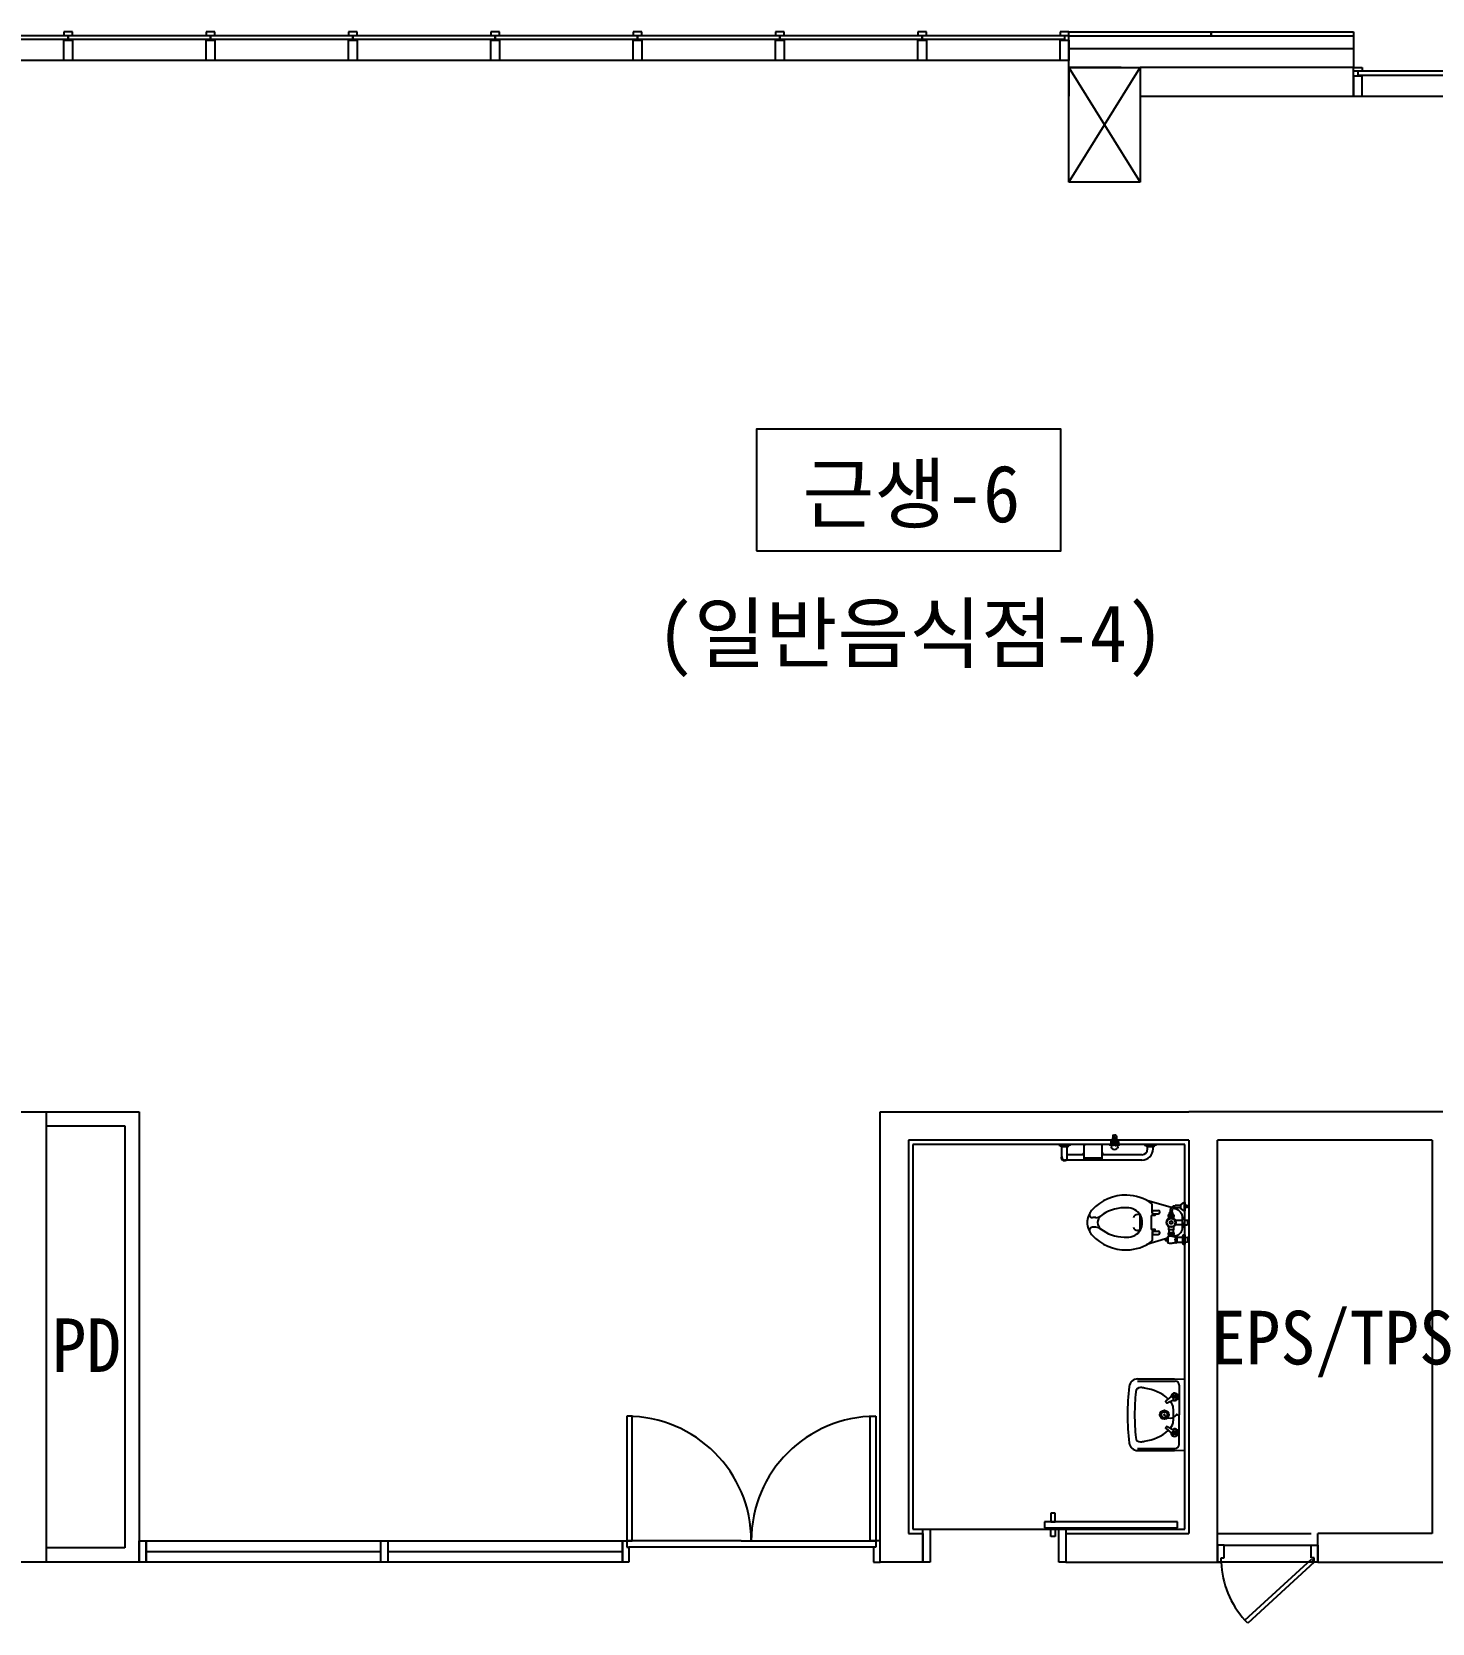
# Model space of a CAD drawing. Header units: millimetres. Extents: x 16332047 to 33387680, y -14835522 to -7015081.
# Drawn here: x 16781509 to 16791299, y -7482047 to -7470921 of the extents above; entities that cross this region are included whole.
import ezdxf
from ezdxf.enums import TextEntityAlignment as Align

# ---------------------------------------------------------------- set-up
doc = ezdxf.new("R2010")
doc.units = ezdxf.units.MM
doc.header["$LTSCALE"] = 300
doc.header["$MEASUREMENT"] = 0
doc.layers.add('arch', color=255, linetype='CONTINUOUS', lineweight=25)
doc.styles.add('돋움체', font='')
doc.styles.get('돋움체').set_extended_font_data('DotumChe')

msp = doc.modelspace()

# ---------------------------------------------------------------- linework, layer by layer
at = {"layer": 'arch'}
for p, q in [((16780534, -7470946), (16781764, -7470946)), ((16781764, -7470974), (16780534, -7470974)), ((16781794, -7470921), (16781734, -7470921)), ((16781734, -7470921), (16781734, -7470946)), ((16781734, -7470946), (16781794, -7470946)), ((16781734, -7471121), (16781734, -7470980)), ((16781734, -7470980), (16781794, -7470980)), ((16781764, -7470946), (16781764, -7470974)), ((16781764, -7470974), (16781764, -7470946)), ((16781764, -7470946), (16782759, -7470946)), ((16782759, -7470974), (16781764, -7470974)), ((16781794, -7470946), (16781794, -7470921)), ((16781794, -7470980), (16781794, -7471121)), ((16782789, -7470921), (16782729, -7470921)), ((16782729, -7470921), (16782729, -7470946)), ((16782729, -7470946), (16782789, -7470946)), ((16782729, -7471121), (16782729, -7470980)), ((16782729, -7470980), (16782789, -7470980)), ((16782759, -7470974), (16782759, -7470946)), ((16782759, -7470946), (16783754, -7470946)), ((16782759, -7470946), (16782759, -7470974)), ((16783754, -7470974), (16782759, -7470974)), ((16782789, -7470946), (16782789, -7470921)), ((16782789, -7470980), (16782789, -7471121)), ((16783784, -7470921), (16783724, -7470921)), ((16783724, -7470921), (16783724, -7470946)), ((16783724, -7470946), (16783784, -7470946)), ((16783724, -7471121), (16783724, -7470980)), ((16783724, -7470980), (16783784, -7470980)), ((16783754, -7470974), (16783754, -7470946)), ((16783754, -7470946), (16784749, -7470946)), ((16783754, -7470946), (16783754, -7470974)), ((16784749, -7470974), (16783754, -7470974)), ((16783784, -7470946), (16783784, -7470921)), ((16783784, -7470980), (16783784, -7471121)), ((16784779, -7470921), (16784719, -7470921)), ((16784719, -7470921), (16784719, -7470946)), ((16784719, -7470946), (16784779, -7470946)), ((16784719, -7471121), (16784719, -7470980)), ((16784719, -7470980), (16784779, -7470980)), ((16784749, -7470946), (16784749, -7470974)), ((16784749, -7470974), (16784749, -7470946)), ((16784749, -7470946), (16785744, -7470946)), ((16785744, -7470974), (16784749, -7470974)), ((16784779, -7470946), (16784779, -7470921)), ((16784779, -7470980), (16784779, -7471121)), ((16785774, -7470921), (16785714, -7470921)), ((16785714, -7470921), (16785714, -7470946)), ((16785714, -7470946), (16785774, -7470946)), ((16785714, -7471121), (16785714, -7470980)), ((16785714, -7470980), (16785774, -7470980)), ((16785744, -7470946), (16785744, -7470974)), ((16785744, -7470974), (16785744, -7470946)), ((16785744, -7470946), (16786739, -7470946)), ((16786739, -7470974), (16785744, -7470974)), ((16785774, -7470946), (16785774, -7470921)), ((16785774, -7470980), (16785774, -7471121)), ((16786769, -7470921), (16786709, -7470921)), ((16786709, -7470921), (16786709, -7470946)), ((16786709, -7470946), (16786769, -7470946)), ((16786709, -7471121), (16786709, -7470980)), ((16786709, -7470980), (16786769, -7470980)), ((16786739, -7470946), (16786739, -7470974)), ((16786739, -7470974), (16786739, -7470946)), ((16786739, -7470946), (16787734, -7470946)), ((16787734, -7470974), (16786739, -7470974)), ((16786769, -7470946), (16786769, -7470921)), ((16786769, -7470980), (16786769, -7471121)), ((16787764, -7470921), (16787704, -7470921)), ((16787704, -7470921), (16787704, -7470946)), ((16787704, -7470946), (16787764, -7470946)), ((16787704, -7471121), (16787704, -7470980)), ((16787704, -7470980), (16787764, -7470980)), ((16787734, -7470946), (16787734, -7470974)), ((16787734, -7470974), (16787734, -7470946)), ((16787734, -7470946), (16788729, -7470946)), ((16788729, -7470974), (16787734, -7470974)), ((16787764, -7470946), (16787764, -7470921)), ((16787764, -7470980), (16787764, -7471121)), ((16788759, -7470921), (16788699, -7470921)), ((16788699, -7470921), (16788699, -7470946)), ((16788699, -7470946), (16788759, -7470946)), ((16788699, -7471121), (16788699, -7470980)), ((16788699, -7470980), (16788759, -7470980)), ((16788729, -7470946), (16788729, -7470974)), ((16788759, -7470921), (16789754, -7470921)), ((16788759, -7470951), (16788759, -7470921)), ((16788759, -7471171), (16788759, -7470921)), ((16788759, -7470921), (16790749, -7470921)), ((16788759, -7470946), (16788759, -7470921)), ((16789754, -7470951), (16788759, -7470951)), ((16788759, -7470980), (16788759, -7471121)), ((16789754, -7470921), (16790749, -7470921)), ((16789754, -7470951), (16789754, -7470921)), ((16789754, -7470921), (16789754, -7470951)), ((16790749, -7470951), (16789754, -7470951)), ((16790749, -7470921), (16790749, -7470951)), ((16790749, -7470921), (16790749, -7471171)), ((16790749, -7471041), (16788759, -7471041)), ((16788759, -7471121), (16780709, -7471121)), ((16781794, -7471121), (16781734, -7471121)), ((16782789, -7471121), (16782729, -7471121)), ((16783784, -7471121), (16783724, -7471121)), ((16784779, -7471121), (16784719, -7471121)), ((16785774, -7471121), (16785714, -7471121)), ((16786769, -7471121), (16786709, -7471121)), ((16787764, -7471121), (16787704, -7471121)), ((16788759, -7471121), (16788699, -7471121)), ((16789124, -7471171), (16788759, -7471171)), ((16788759, -7471171), (16788759, -7471371)), ((16788759, -7471171), (16789259, -7471971)), ((16788759, -7471971), (16789259, -7471171)), ((16788759, -7471971), (16788759, -7471171)), ((16788759, -7471171), (16789259, -7471171)), ((16790749, -7471171), (16789259, -7471171)), ((16789259, -7471171), (16789259, -7471971)), ((16790749, -7471371), (16790749, -7471171)), ((16790749, -7471196), (16790749, -7471171)), ((16790749, -7471171), (16790809, -7471171)), ((16790809, -7471196), (16790749, -7471196)), ((16791774, -7471196), (16790779, -7471196)), ((16790779, -7471196), (16790779, -7471224)), ((16790809, -7471171), (16790809, -7471196)), ((16790809, -7471230), (16790749, -7471230)), ((16790749, -7471230), (16790749, -7471371)), ((16790779, -7471224), (16791774, -7471224)), ((16790809, -7471371), (16790809, -7471230)), ((16789259, -7471371), (16790749, -7471371)), ((16790749, -7471371), (16790809, -7471371)), ((16790749, -7471371), (16791804, -7471371)), ((16789259, -7471971), (16788759, -7471971)), ((16779009, -7478471), (16781609, -7478471)), ((16781609, -7478471), (16782259, -7478471)), ((16781609, -7478471), (16781609, -7481621)), ((16782259, -7478471), (16782259, -7481621)), ((16787439, -7478671), (16787439, -7478471)), ((16787439, -7478471), (16789599, -7478471)), ((16796959, -7478471), (16789599, -7478471)), ((16781609, -7478571), (16782159, -7478571)), ((16782159, -7478571), (16782159, -7481521)), ((16787439, -7481621), (16787439, -7478671)), ((16787639, -7478671), (16787639, -7481421)), ((16789599, -7478671), (16787639, -7478671)), ((16789103, -7478676), (16789055, -7478676)), ((16789066, -7478641), (16789066, -7478674)), ((16789067, -7478667), (16789067, -7478655)), ((16789068, -7478653), (16789078, -7478647)), ((16789078, -7478675), (16789068, -7478669)), ((16789071, -7478636), (16789079, -7478636)), ((16789087, -7478636), (16789079, -7478636)), ((16789081, -7478647), (16789091, -7478653)), ((16789091, -7478669), (16789081, -7478675)), ((16789092, -7478641), (16789092, -7478674)), ((16789092, -7478655), (16789092, -7478667)), ((16789599, -7478671), (16789599, -7481421)), ((16789799, -7481621), (16789799, -7478671)), ((16791299, -7478671), (16789799, -7478671)), ((16791299, -7478671), (16791299, -7481421)), ((16789569, -7478701), (16787669, -7478701)), ((16787669, -7478701), (16787669, -7481391)), ((16788689, -7478704), (16788729, -7478704)), ((16788699, -7478706), (16788699, -7478704)), ((16788699, -7478706), (16788713, -7478706)), ((16788699, -7478710), (16788699, -7478706)), ((16788700, -7478711), (16788699, -7478710)), ((16788712, -7478711), (16788700, -7478711)), ((16788706, -7478710), (16788706, -7478706)), ((16788707, -7478714), (16788707, -7478711)), ((16788750, -7478716), (16788709, -7478716)), ((16788710, -7478791), (16788710, -7478716)), ((16788712, -7478711), (16788713, -7478710)), ((16788713, -7478706), (16788713, -7478704)), ((16788713, -7478710), (16788713, -7478706)), ((16788769, -7478704), (16788729, -7478704)), ((16788745, -7478706), (16788745, -7478704)), ((16788760, -7478706), (16788745, -7478706)), ((16788745, -7478710), (16788745, -7478706)), ((16788746, -7478711), (16788745, -7478710)), ((16788746, -7478711), (16788759, -7478711)), ((16788748, -7478791), (16788748, -7478716)), ((16788866, -7478772), (16788748, -7478772)), ((16788752, -7478714), (16788752, -7478711)), ((16788753, -7478710), (16788753, -7478706)), ((16788759, -7478711), (16788760, -7478710)), ((16788760, -7478706), (16788760, -7478704)), ((16788760, -7478710), (16788760, -7478706)), ((16788771, -7478702), (16788771, -7478701)), ((16788862, -7478766), (16788862, -7478762)), ((16788866, -7478758), (16788863, -7478760)), ((16788866, -7478770), (16788863, -7478768)), ((16788866, -7478804), (16788866, -7478707)), ((16788986, -7478701), (16788873, -7478701)), ((16788992, -7478804), (16788992, -7478707)), ((16788992, -7478758), (16788996, -7478760)), ((16788992, -7478770), (16788996, -7478768)), ((16789269, -7478772), (16788992, -7478772)), ((16788997, -7478766), (16788997, -7478762)), ((16789114, -7478701), (16789044, -7478701)), ((16789044, -7478703), (16789044, -7478701)), ((16789113, -7478704), (16789045, -7478704)), ((16789052, -7478682), (16789052, -7478691)), ((16789052, -7478691), (16789107, -7478691)), ((16789054, -7478677), (16789104, -7478677)), ((16789054, -7478678), (16789054, -7478677)), ((16789069, -7478701), (16789069, -7478691)), ((16789070, -7478701), (16789070, -7478704)), ((16789076, -7478707), (16789071, -7478707)), ((16789083, -7478704), (16789076, -7478704)), ((16789076, -7478704), (16789076, -7478707)), ((16789083, -7478704), (16789083, -7478707)), ((16789083, -7478707), (16789088, -7478707)), ((16789090, -7478701), (16789090, -7478691)), ((16789094, -7478704), (16789094, -7478701)), ((16789104, -7478678), (16789104, -7478677)), ((16789107, -7478682), (16789107, -7478691)), ((16789114, -7478703), (16789114, -7478701)), ((16789371, -7478701), (16789287, -7478701)), ((16789287, -7478702), (16789287, -7478701)), ((16789289, -7478704), (16789329, -7478704)), ((16789299, -7478706), (16789299, -7478704)), ((16789299, -7478710), (16789299, -7478706)), ((16789299, -7478706), (16789313, -7478706)), ((16789300, -7478711), (16789299, -7478710)), ((16789312, -7478711), (16789300, -7478711)), ((16789306, -7478710), (16789306, -7478706)), ((16789307, -7478714), (16789307, -7478711)), ((16789350, -7478716), (16789309, -7478716)), ((16789310, -7478731), (16789310, -7478716)), ((16789312, -7478711), (16789313, -7478710)), ((16789313, -7478706), (16789313, -7478704)), ((16789313, -7478710), (16789313, -7478706)), ((16789369, -7478704), (16789329, -7478704)), ((16789345, -7478706), (16789345, -7478704)), ((16789345, -7478710), (16789345, -7478706)), ((16789360, -7478706), (16789345, -7478706)), ((16789346, -7478711), (16789345, -7478710)), ((16789346, -7478711), (16789359, -7478711)), ((16789348, -7478731), (16789348, -7478716)), ((16789352, -7478714), (16789352, -7478711)), ((16789353, -7478710), (16789353, -7478706)), ((16789359, -7478711), (16789360, -7478710)), ((16789360, -7478706), (16789360, -7478704)), ((16789360, -7478710), (16789360, -7478706)), ((16789371, -7478702), (16789371, -7478701)), ((16789569, -7481391), (16789569, -7478701)), ((16789269, -7478810), (16788729, -7478810)), ((16788992, -7478795), (16788866, -7478795)), ((16788992, -7478804), (16788866, -7478804)), ((16788868, -7478804), (16788868, -7478795)), ((16788991, -7478804), (16788991, -7478795)), ((16789475, -7479142), (16789305, -7479091)), ((16789342, -7479178), (16789342, -7479121)), ((16789542, -7479122), (16789564, -7479106)), ((16789565, -7479108), (16789565, -7479161)), ((16789567, -7479105), (16789569, -7479105)), ((16789569, -7479105), (16789569, -7479165)), ((16788948, -7479212), (16788924, -7479212)), ((16789258, -7479190), (16789240, -7479190)), ((16789258, -7479301), (16789258, -7479190)), ((16789336, -7479292), (16789336, -7479199)), ((16789361, -7479196), (16789340, -7479196)), ((16789344, -7479184), (16789344, -7479163)), ((16789345, -7479162), (16789384, -7479162)), ((16789345, -7479185), (16789384, -7479185)), ((16789363, -7479185), (16789363, -7479194)), ((16789493, -7479192), (16789456, -7479192)), ((16789493, -7479206), (16789456, -7479206)), ((16789458, -7479207), (16789457, -7479206)), ((16789458, -7479207), (16789457, -7479206)), ((16789458, -7479206), (16789458, -7479207)), ((16789458, -7479207), (16789458, -7479207)), ((16789458, -7479207), (16789458, -7479207)), ((16789458, -7479217), (16789458, -7479209)), ((16789486, -7479175), (16789463, -7479175)), ((16789486, -7479186), (16789463, -7479186)), ((16789464, -7479186), (16789464, -7479190)), ((16789465, -7479189), (16789464, -7479191)), ((16789464, -7479189), (16789485, -7479189)), ((16789465, -7479186), (16789465, -7479189)), ((16789468, -7479163), (16789468, -7479175)), ((16789481, -7479175), (16789481, -7479163)), ((16789484, -7479186), (16789484, -7479189)), ((16789484, -7479189), (16789485, -7479191)), ((16789485, -7479186), (16789485, -7479190)), ((16789510, -7479153), (16789488, -7479147)), ((16789490, -7479209), (16789490, -7479217)), ((16789491, -7479207), (16789491, -7479206)), ((16789492, -7479206), (16789491, -7479207)), ((16789491, -7479207), (16789491, -7479207)), ((16789541, -7479128), (16789503, -7479128)), ((16789503, -7479141), (16789541, -7479141)), ((16789503, -7479230), (16789553, -7479230)), ((16789541, -7479145), (16789541, -7479125)), ((16789552, -7479154), (16789542, -7479147)), ((16789564, -7479164), (16789552, -7479154)), ((16789553, -7479265), (16789553, -7479226)), ((16789554, -7479246), (16789554, -7479213)), ((16789554, -7479279), (16789554, -7479213)), ((16789566, -7479213), (16789569, -7479213)), ((16789569, -7479165), (16789567, -7479165)), ((16789569, -7479214), (16789569, -7479213)), ((16789569, -7479278), (16789569, -7479214)), ((16789569, -7479229), (16789570, -7479229)), ((16789570, -7479229), (16789589, -7479230)), ((16789572, -7479125), (16789571, -7479125)), ((16789572, -7479144), (16789571, -7479144)), ((16789572, -7479144), (16789572, -7479125)), ((16789586, -7479127), (16789574, -7479127)), ((16789586, -7479142), (16789574, -7479142)), ((16789587, -7479141), (16789587, -7479128)), ((16789590, -7479231), (16789589, -7479230)), ((16789590, -7479260), (16789590, -7479231)), ((16788948, -7479279), (16788924, -7479279)), ((16789258, -7479301), (16789240, -7479301)), ((16789361, -7479295), (16789340, -7479295)), ((16789342, -7479314), (16789342, -7479371)), ((16789344, -7479308), (16789344, -7479328)), ((16789345, -7479307), (16789384, -7479307)), ((16789345, -7479329), (16789384, -7479329)), ((16789363, -7479307), (16789363, -7479297)), ((16789454, -7479344), (16789452, -7479344)), ((16789494, -7479318), (16789454, -7479318)), ((16789454, -7479329), (16789454, -7479329)), ((16789454, -7479329), (16789494, -7479329)), ((16789454, -7479345), (16789455, -7479344)), ((16789455, -7479329), (16789455, -7479330)), ((16789455, -7479330), (16789457, -7479332)), ((16789493, -7479330), (16789455, -7479330)), ((16789456, -7479272), (16789456, -7479294)), ((16789456, -7479295), (16789492, -7479295)), ((16789456, -7479329), (16789456, -7479331)), ((16789458, -7479295), (16789458, -7479318)), ((16789458, -7479295), (16789458, -7479295)), ((16789458, -7479295), (16789458, -7479295)), ((16789458, -7479342), (16789458, -7479335)), ((16789465, -7479250), (16789465, -7479241)), ((16789466, -7479240), (16789473, -7479235)), ((16789473, -7479256), (16789466, -7479252)), ((16789475, -7479235), (16789483, -7479240)), ((16789483, -7479252), (16789475, -7479256)), ((16789484, -7479241), (16789484, -7479250)), ((16789490, -7479318), (16789490, -7479295)), ((16789490, -7479295), (16789490, -7479295)), ((16789490, -7479295), (16789490, -7479295)), ((16789490, -7479341), (16789490, -7479335)), ((16789491, -7479332), (16789493, -7479330)), ((16789510, -7479338), (16789491, -7479344)), ((16789492, -7479329), (16789492, -7479331)), ((16789493, -7479294), (16789493, -7479272)), ((16789493, -7479330), (16789493, -7479329)), ((16789494, -7479329), (16789494, -7479329)), ((16789510, -7479338), (16789502, -7479341)), ((16789553, -7479262), (16789503, -7479262)), ((16789554, -7479246), (16789554, -7479279)), ((16789566, -7479278), (16789569, -7479278)), ((16789566, -7479333), (16789569, -7479333)), ((16789569, -7479263), (16789570, -7479263)), ((16789569, -7479278), (16789569, -7479278)), ((16789569, -7479333), (16789569, -7479398)), ((16789570, -7479263), (16789589, -7479262)), ((16789590, -7479260), (16789589, -7479262)), ((16789434, -7479361), (16789305, -7479400)), ((16789437, -7479360), (16789434, -7479360)), ((16789434, -7479361), (16789434, -7479365)), ((16789434, -7479365), (16789436, -7479365)), ((16789434, -7479367), (16789434, -7479370)), ((16789436, -7479367), (16789434, -7479367)), ((16789434, -7479371), (16789437, -7479371)), ((16789436, -7479365), (16789436, -7479366)), ((16789436, -7479366), (16789436, -7479367)), ((16789437, -7479357), (16789439, -7479356)), ((16789437, -7479374), (16789437, -7479357)), ((16789437, -7479360), (16789437, -7479360)), ((16789437, -7479371), (16789437, -7479371)), ((16789439, -7479375), (16789437, -7479374)), ((16789439, -7479356), (16789444, -7479356)), ((16789444, -7479361), (16789439, -7479361)), ((16789444, -7479371), (16789439, -7479371)), ((16789444, -7479375), (16789439, -7479375)), ((16789444, -7479356), (16789445, -7479357)), ((16789445, -7479374), (16789444, -7479375)), ((16789445, -7479374), (16789445, -7479357)), ((16789445, -7479357), (16789447, -7479357)), ((16789447, -7479374), (16789445, -7479374)), ((16789450, -7479346), (16789449, -7479355)), ((16789449, -7479374), (16789449, -7479357)), ((16789449, -7479376), (16789450, -7479386)), ((16789452, -7479387), (16789454, -7479387)), ((16789454, -7479387), (16789454, -7479344)), ((16789454, -7479346), (16789454, -7479345)), ((16789455, -7479387), (16789454, -7479387)), ((16789512, -7479385), (16789512, -7479346)), ((16789515, -7479349), (16789512, -7479349)), ((16789515, -7479383), (16789512, -7479382)), ((16789515, -7479349), (16789553, -7479349)), ((16789515, -7479349), (16789515, -7479383)), ((16789515, -7479383), (16789553, -7479383)), ((16789553, -7479346), (16789553, -7479385)), ((16789566, -7479398), (16789569, -7479398)), ((16789569, -7479349), (16789570, -7479349)), ((16789570, -7479350), (16789569, -7479350)), ((16789570, -7479381), (16789569, -7479381)), ((16789569, -7479383), (16789570, -7479383)), ((16789570, -7479349), (16789589, -7479350)), ((16789570, -7479383), (16789570, -7479349)), ((16789570, -7479383), (16789589, -7479382)), ((16789590, -7479351), (16789589, -7479350)), ((16789590, -7479380), (16789589, -7479382)), ((16789590, -7479380), (16789590, -7479351)), ((16789240, -7480340), (16789499, -7480340)), ((16789499, -7480340), (16789569, -7480342)), ((16789240, -7480355), (16789503, -7480355)), ((16789531, -7480383), (16789531, -7480590)), ((16789437, -7480501), (16789439, -7480504)), ((16789439, -7480493), (16789478, -7480462)), ((16789447, -7480507), (16789492, -7480485)), ((16789489, -7480548), (16789489, -7480632)), ((16785707, -7480601), (16785669, -7480601)), ((16785669, -7480601), (16785669, -7481471)), ((16785707, -7481471), (16785707, -7480601)), ((16787371, -7481471), (16787371, -7480601)), ((16787371, -7480601), (16787409, -7480601)), ((16787409, -7480601), (16787409, -7481471)), ((16789437, -7480679), (16789439, -7480676)), ((16789447, -7480673), (16789492, -7480695)), ((16789531, -7480797), (16789531, -7480590)), ((16789439, -7480687), (16789478, -7480718)), ((16789240, -7480825), (16789503, -7480825)), ((16789240, -7480840), (16789499, -7480840)), ((16789499, -7480840), (16789569, -7480838)), ((16788589, -7481339), (16788589, -7481381)), ((16789518, -7481339), (16788589, -7481339)), ((16788664, -7481279), (16788634, -7481279)), ((16788634, -7481279), (16788634, -7481339)), ((16788634, -7481339), (16788664, -7481339)), ((16788664, -7481339), (16788664, -7481279)), ((16789518, -7481381), (16789518, -7481339)), ((16787639, -7481421), (16787739, -7481421)), ((16787669, -7481391), (16789569, -7481391)), ((16787689, -7481391), (16788689, -7481391)), ((16787739, -7481391), (16787789, -7481391)), ((16787739, -7481621), (16787739, -7481391)), ((16787739, -7481421), (16787739, -7481621)), ((16787789, -7481391), (16787789, -7481621)), ((16788589, -7481381), (16789518, -7481381)), ((16788634, -7481441), (16788634, -7481381)), ((16788634, -7481381), (16788664, -7481381)), ((16788664, -7481441), (16788634, -7481441)), ((16788664, -7481381), (16788664, -7481441)), ((16788689, -7481391), (16788739, -7481391)), ((16788689, -7481621), (16788689, -7481391)), ((16788739, -7481391), (16788739, -7481621)), ((16788739, -7481421), (16789599, -7481421)), ((16788739, -7481421), (16788739, -7481621)), ((16789799, -7481421), (16790454, -7481421)), ((16790499, -7481621), (16790499, -7481421)), ((16791299, -7481421), (16790499, -7481421)), ((16782159, -7481521), (16781609, -7481521)), ((16782259, -7481471), (16782309, -7481471)), ((16782259, -7481621), (16782259, -7481471)), ((16782309, -7481471), (16782309, -7481621)), ((16782309, -7481471), (16785639, -7481471)), ((16782309, -7481621), (16782309, -7481471)), ((16782309, -7481546), (16783949, -7481546)), ((16783949, -7481471), (16783999, -7481471)), ((16783949, -7481621), (16783949, -7481471)), ((16783999, -7481471), (16783999, -7481621)), ((16783999, -7481546), (16785639, -7481546)), ((16785639, -7481471), (16785639, -7481621)), ((16785639, -7481491), (16785639, -7481471)), ((16785639, -7481471), (16785669, -7481471)), ((16785639, -7481621), (16785639, -7481491)), ((16786469, -7481471), (16785669, -7481471)), ((16785669, -7481471), (16785707, -7481471)), ((16785669, -7481471), (16785669, -7481516)), ((16785669, -7481516), (16785684, -7481516)), ((16787394, -7481516), (16785684, -7481516)), ((16785684, -7481516), (16785684, -7481526)), ((16785684, -7481526), (16785684, -7481526)), ((16785684, -7481526), (16785684, -7481621)), ((16786469, -7481471), (16787409, -7481471)), ((16787409, -7481471), (16787371, -7481471)), ((16787409, -7481516), (16787394, -7481516)), ((16787394, -7481516), (16787394, -7481526)), ((16787394, -7481526), (16787394, -7481526)), ((16787394, -7481526), (16787394, -7481621)), ((16787439, -7481471), (16787409, -7481471)), ((16787409, -7481471), (16787409, -7481516)), ((16787439, -7481491), (16787439, -7481471)), ((16787439, -7481621), (16787439, -7481491)), ((16789799, -7481501), (16789799, -7481501)), ((16789799, -7481501), (16789799, -7481501)), ((16789799, -7481501), (16789799, -7481621)), ((16789844, -7481501), (16789799, -7481501)), ((16789844, -7481501), (16790454, -7481501)), ((16789844, -7481530), (16789844, -7481501)), ((16789844, -7481590), (16789844, -7481530)), ((16789844, -7481530), (16789844, -7481530)), ((16790454, -7481530), (16790454, -7481501)), ((16790454, -7481501), (16790499, -7481501)), ((16790454, -7481590), (16790454, -7481530)), ((16790454, -7481530), (16790454, -7481530)), ((16790499, -7481501), (16790499, -7481501)), ((16790499, -7481501), (16790499, -7481621)), ((16781609, -7481621), (16779009, -7481621)), ((16782259, -7481621), (16781609, -7481621)), ((16782309, -7481621), (16782259, -7481621)), ((16785639, -7481621), (16782309, -7481621)), ((16783999, -7481621), (16783949, -7481621)), ((16785684, -7481621), (16785639, -7481621)), ((16787394, -7481621), (16787439, -7481621)), ((16787639, -7481621), (16787439, -7481621)), ((16787739, -7481621), (16787439, -7481621)), ((16787789, -7481621), (16787739, -7481621)), ((16788739, -7481621), (16788689, -7481621)), ((16788739, -7481621), (16789799, -7481621)), ((16790474, -7481621), (16789799, -7481621)), ((16789799, -7481621), (16789824, -7481621)), ((16789824, -7481621), (16789824, -7481590)), ((16789824, -7481590), (16789844, -7481590)), ((16790474, -7481621), (16789824, -7481621)), ((16789990, -7482026), (16790455, -7481599)), ((16790474, -7481621), (16790010, -7482047)), ((16790474, -7481590), (16790454, -7481590)), ((16790455, -7481599), (16790474, -7481621)), ((16790474, -7481621), (16790474, -7481590)), ((16790499, -7481621), (16790474, -7481621)), ((16790499, -7481601), (16790499, -7481601)), ((16790499, -7481621), (16791499, -7481621)), ((16790499, -7481621), (16790499, -7481621)), ((16790010, -7482047), (16789990, -7482026))]:
    msp.add_line(p, q, dxfattribs=at)
msp.add_lwpolyline([(16786576, -7474550), (16788704, -7474550), (16788704, -7473699), (16786576, -7473699)], close=True, dxfattribs=at)
for centre, radius in [((16789079, -7478661), 12.7), ((16789079, -7478661), 7.5), ((16789474, -7479246), 32.5), ((16789474, -7479246), 29), ((16789474, -7479246), 9.51), ((16789427, -7480590), 31), ((16789499, -7480465), 7.76), ((16789427, -7480590), 20.5), ((16789427, -7480590), 3), ((16789514, -7480590), 3), ((16789499, -7480715), 7.76)]:
    msp.add_circle(centre, radius, dxfattribs=at)
for centre, radius, start, end in [((16789055, -7478677), 1, 90, 180), ((16789064, -7478674), 2, 270, 0), ((16789071, -7478641), 5, 90, 180), ((16789079, -7478661), 14, 144.5475, 155.4525), ((16789079, -7478661), 14, 204.5475, 215.4525), ((16789079, -7478661), 14, 84.5475, 95.4525), ((16789079, -7478661), 14, 264.5475, 275.4525), ((16789087, -7478641), 5, 0, 90), ((16789079, -7478661), 14, 24.5475, 35.4525), ((16789079, -7478661), 14, 324.5475, 335.4525), ((16789094, -7478674), 2, 180, 270), ((16789103, -7478677), 1, 0, 90), ((16788702, -7478699), 11.9, 252.4016, 287.5984), ((16788710, -7478699), 11.9, 252.4016, 287.5984), ((16788709, -7478714), 2, 180, 270), ((16788729, -7478791), 22.5, 147.6125, 302.3875), ((16788749, -7478699), 11.9, 252.4016, 287.5984), ((16788750, -7478714), 2, 270, 0), ((16788756, -7478699), 11.9, 252.4016, 287.5984), ((16788769, -7478702), 2, 270, 0), ((16788864, -7478762), 2.5, 120, 180), ((16788864, -7478766), 2.5, 180, 240), ((16788873, -7478707), 6.5, 90, 180), ((16788986, -7478707), 6.5, 0, 90), ((16788994, -7478762), 2.5, 0, 60), ((16788994, -7478766), 2.5, 300, 0), ((16789045, -7478703), 1, 180, 270), ((16789057, -7478682), 5, 120, 180), ((16789065, -7478720), 10, 150.6747, 225.7472), ((16789070, -7478722), 15.8, 87.2313, 150.6747), ((16789079, -7478705), 30.4, 225.7472, 314.2528), ((16789088, -7478722), 15.8, 29.3253, 92.7687), ((16789094, -7478720), 10, 314.2528, 29.3253), ((16789102, -7478682), 5, 0, 60), ((16789113, -7478703), 1, 270, 0), ((16789269, -7478731), 79, 270, 0), ((16789269, -7478731), 41, 270, 0), ((16789289, -7478702), 2, 180, 270), ((16789302, -7478699), 11.9, 252.4016, 287.5984), ((16789310, -7478699), 11.9, 252.4016, 287.5984), ((16789309, -7478714), 2, 180, 270), ((16789349, -7478699), 11.9, 252.4016, 287.5984), ((16789350, -7478714), 2, 270, 0), ((16789356, -7478699), 11.9, 252.4016, 287.5984), ((16789369, -7478702), 2, 270, 0), ((16788729, -7478791), 19, 180, 0), ((16789156, -7479371), 317, 88.6368, 137.4961), ((16789163, -7479349), 294, 53.4988, 89.8822), ((16789331, -7479121), 10.3, 0, 53.4988), ((16789567, -7479110), 5, 90, 127.6262), ((16789013, -7479246), 125, 160.3503, 180), ((16789019, -7479246), 131, 171.4821, 180), ((16789013, -7479246), 125, 151.2282, 160.3503), ((16788924, -7479191), 21.5, 149.8753, 270), ((16789019, -7479246), 131, 137.4961, 149.8753), ((16788948, -7479161), 51.6, 270, 309.5537), ((16789019, -7479246), 58.8, 129.5537, 230.4463), ((16789148, -7479413), 270, 90.5392, 128.3803), ((16789019, -7479246), 58.8, 129.0342, 129.5537), ((16789157, -7479314), 171, 87.9775, 93.8508), ((16789163, -7479279), 136, 64.6073, 90), ((16789240, -7479221), 30.9, 90, 164.4378), ((16789171, -7479245), 102, 359.4212, 60.5968), ((16789340, -7479199), 3.09, 90, 180), ((16789345, -7479178), 3.09, 180, 250.5288), ((16789345, -7479163), 1.03, 90, 180), ((16789345, -7479184), 1.03, 180, 270), ((16789361, -7479194), 2.06, 270, 0), ((16789384, -7479173), 11.3, 270, 90), ((16789468, -7479199), 14.1, 149.057, 210.943), ((16789460, -7479198), 6.57, 149.2917, 166.1785), ((16789463, -7479199), 9.78, 166.1785, 180), ((16789463, -7479199), 9.78, 180, 193.8215), ((16789460, -7479200), 6.57, 193.8215, 210.7083), ((16789458, -7479197), 4.28, 124.8914, 149.2919), ((16789458, -7479201), 4.28, 210.7081, 235.1086), ((16789457, -7479195), 2.13, 90, 124.8915), ((16789457, -7479203), 2.13, 235.1085, 270), ((16789457, -7479195), 2.13, 55.1085, 90), ((16789457, -7479203), 2.13, 270, 304.8915), ((16789456, -7479197), 4.28, 30.7081, 55.1086), ((16789456, -7479201), 4.28, 304.8914, 329.2919), ((16789456, -7479209), 2, 0, 44.87), ((16789454, -7479198), 6.57, 13.8215, 30.7082), ((16789454, -7479200), 6.57, 329.2918, 346.1785), ((16789451, -7479199), 9.78, 0, 13.8215), ((16789451, -7479199), 9.78, 346.1785, 360), ((16789473, -7479181), 11.9, 152.4183, 207.5817), ((16789465, -7479179), 3.15, 131.5242, 154.9306), ((16789467, -7479180), 5.66, 154.9305, 169.0341), ((16789471, -7479181), 9.34, 169.0341, 180), ((16789471, -7479181), 9.34, 180, 190.9659), ((16789467, -7479182), 5.66, 190.9659, 205.0694), ((16789465, -7479183), 3.15, 205.0694, 228.4758), ((16789462, -7479190), 1.5, 270, 0), ((16789464, -7479178), 1.03, 90, 131.5243), ((16789464, -7479184), 1.03, 228.4757, 270), ((16789462, -7479179), 3.15, 25.0694, 48.4758), ((16789464, -7479178), 1.03, 48.4757, 90.0001), ((16789462, -7479183), 3.15, 311.5242, 334.9306), ((16789464, -7479184), 1.03, 269.9999, 311.5243), ((16789460, -7479180), 5.66, 10.9659, 25.0694), ((16789456, -7479181), 9.34, 0, 10.9659), ((16789456, -7479181), 9.34, 349.0341, 360), ((16789460, -7479182), 5.66, 334.9305, 349.0341), ((16789470, -7479199), 4.18, 149.7498, 180), ((16789470, -7479199), 4.18, 180, 210.2502), ((16789472, -7479200), 6.4, 125.3845, 149.7498), ((16789472, -7479198), 6.4, 210.2502, 234.6155), ((16789503, -7479163), 34.7, 90, 180), ((16789473, -7479181), 4.54, 129.8738, 153.6253), ((16789473, -7479181), 3.7, 153.6253, 180), ((16789473, -7479181), 3.7, 180.0001, 206.3747), ((16789473, -7479181), 4.54, 206.3747, 230.1262), ((16789473, -7479202), 8.56, 106.3938, 125.3846), ((16789473, -7479196), 8.56, 234.6154, 253.6062), ((16789474, -7479182), 5.31, 109.0863, 129.8738), ((16789474, -7479180), 5.31, 230.1262, 250.9137), ((16789474, -7479205), 11.5, 90, 106.3938), ((16789474, -7479193), 11.5, 253.6062, 270), ((16789474, -7479183), 6.29, 90, 109.0864), ((16789474, -7479179), 6.29, 250.9136, 270), ((16789474, -7479183), 6.29, 70.9136, 90), ((16789474, -7479179), 6.29, 270, 289.0864), ((16789474, -7479205), 11.5, 73.6062, 90), ((16789474, -7479193), 11.5, 269.9999, 286.3938), ((16789475, -7479182), 5.31, 50.1262, 70.9137), ((16789475, -7479180), 5.31, 289.0863, 309.8738), ((16789475, -7479181), 4.54, 26.3748, 50.1262), ((16789475, -7479181), 4.54, 309.8738, 333.6252), ((16789475, -7479202), 8.56, 54.6154, 73.6062), ((16789475, -7479196), 8.56, 286.3938, 305.3846), ((16789476, -7479181), 3.7, 0.0001, 26.3747), ((16789476, -7479181), 3.7, 333.6253, 360), ((16789476, -7479200), 6.4, 30.2502, 54.6155), ((16789476, -7479198), 6.4, 305.3845, 329.7498), ((16789503, -7479163), 22, 90, 180), ((16789478, -7479199), 4.18, 0, 30.2502), ((16789478, -7479199), 4.18, 329.7498, 360), ((16789489, -7479180), 5.66, 154.9306, 169.0341), ((16789492, -7479181), 9.34, 169.0341, 180), ((16789492, -7479181), 9.34, 180, 190.9659), ((16789489, -7479182), 5.66, 190.9659, 205.0695), ((16789486, -7479179), 3.15, 131.5242, 154.9306), ((16789485, -7479178), 1.03, 89.9999, 131.5243), ((16789486, -7479183), 3.15, 205.0694, 228.4758), ((16789485, -7479184), 1.03, 228.4757, 270.0001), ((16789485, -7479178), 1.03, 48.4757, 90), ((16789485, -7479184), 1.03, 270, 311.5243), ((16789486, -7479190), 1.5, 180, 270), ((16789475, -7479181), 11.9, 332.4183, 27.5817), ((16789484, -7479179), 3.15, 25.0694, 48.4758), ((16789481, -7479180), 5.66, 10.9659, 25.0695), ((16789481, -7479182), 5.66, 334.9306, 349.0341), ((16789484, -7479183), 3.15, 311.5242, 334.9306), ((16789478, -7479181), 9.34, 0, 10.9659), ((16789478, -7479181), 9.34, 349.0341, 360), ((16789495, -7479198), 6.57, 149.2917, 166.1785), ((16789498, -7479199), 9.78, 166.1785, 180), ((16789498, -7479199), 9.78, 180, 193.8215), ((16789495, -7479200), 6.57, 193.8215, 210.7083), ((16789493, -7479197), 4.28, 124.8914, 149.2919), ((16789493, -7479201), 4.28, 210.7081, 235.1086), ((16789492, -7479195), 2.13, 90, 124.8915), ((16789492, -7479203), 2.13, 235.1085, 270), ((16789492, -7479209), 2, 135.13, 180), ((16789492, -7479195), 2.13, 55.1085, 90), ((16789492, -7479203), 2.13, 270, 304.8915), ((16789481, -7479199), 14.1, 329.057, 30.943), ((16789490, -7479197), 4.28, 30.7081, 55.1086), ((16789490, -7479201), 4.28, 304.8914, 329.2919), ((16789488, -7479198), 6.57, 13.8215, 30.7082), ((16789488, -7479200), 6.57, 329.2918, 346.1785), ((16789485, -7479199), 9.78, 0, 13.8215), ((16789485, -7479199), 9.78, 346.1785, 360), ((16789492, -7479213), 62.5, 0, 73.2231), ((16789544, -7479125), 3, 150.5426, 180), ((16789544, -7479145), 3, 180, 209.4574), ((16789544, -7479125), 3, 127.6262, 150.5426), ((16789544, -7479145), 3, 209.4574, 232.3738), ((16789566, -7479226), 13.1, 90, 180), ((16789567, -7479160), 5, 232.3738, 250.0815), ((16789567, -7479160), 5, 250.0815, 270), ((16789571, -7479123), 2, 180, 270), ((16789571, -7479146), 2, 90, 180), ((16789574, -7479125), 2, 180, 270), ((16789574, -7479144), 2, 90, 180), ((16789586, -7479128), 1, 0, 90), ((16789586, -7479141), 1, 270, 0), ((16789013, -7479246), 125, 180, 199.6497), ((16789013, -7479246), 125, 199.6497, 208.8373), ((16788924, -7479301), 21.5, 90, 210.1247), ((16789019, -7479246), 131, 210.1247, 222.5039), ((16789156, -7479120), 317, 222.5039, 271.3632), ((16788948, -7479331), 51.6, 50.4463, 90), ((16789148, -7479078), 270, 231.6197, 269.4608), ((16789019, -7479246), 58.8, 230.4463, 230.9658), ((16789163, -7479213), 136, 270, 295.3927), ((16789240, -7479270), 30.9, 195.5622, 270), ((16789171, -7479247), 102, 299.4032, 0.5788), ((16789340, -7479292), 3.09, 180, 270), ((16789345, -7479314), 3.09, 109.4712, 180), ((16789345, -7479308), 1.03, 90, 180), ((16789345, -7479328), 1.03, 180, 270), ((16789361, -7479297), 2.06, 0, 90), ((16789384, -7479318), 11.3, 270, 90), ((16789452, -7479346), 1.5, 90, 172.7825), ((16789469, -7479324), 16, 159.8945, 180), ((16789460, -7479324), 6.77, 161.4566, 180.0001), ((16789469, -7479324), 16, 180, 200.1055), ((16789460, -7479324), 6.77, 179.9999, 198.5434), ((16789459, -7479323), 5.57, 140.9989, 161.4567), ((16789459, -7479324), 5.57, 198.5433, 219.0011), ((16789454, -7479344), 0.3, 0, 90), ((16789458, -7479323), 4.65, 117.0894, 140.9989), ((16789458, -7479325), 4.65, 219.0011, 242.9106), ((16789471, -7479392), 50, 106.1914, 108.8997), ((16789456, -7479294), 0.5, 180, 270), ((16789458, -7479322), 3.63, 90, 117.0893), ((16789458, -7479326), 3.63, 242.9107, 270), ((16789454, -7479335), 4, 0, 45), ((16789456, -7479342), 2, 286.1914, 0), ((16789458, -7479322), 3.63, 62.9107, 90), ((16789458, -7479326), 3.63, 270, 297.0893), ((16789457, -7479323), 4.65, 39.0011, 62.9106), ((16789457, -7479325), 4.65, 297.0894, 320.9989), ((16789457, -7479323), 5.57, 18.5433, 39.0011), ((16789457, -7479324), 5.57, 320.9989, 341.4567), ((16789455, -7479324), 6.77, 360, 18.5434), ((16789455, -7479324), 6.77, 341.4566, 0), ((16789471, -7479392), 50, 89.6978, 99.6758), ((16789474, -7479246), 10.4, 143.8545, 156.1455), ((16789474, -7479246), 10.4, 203.8545, 216.1455), ((16789472, -7479325), 6.39, 122.9801, 147.4492), ((16789469, -7479324), 3.65, 147.4491, 180), ((16789469, -7479324), 3.65, 180, 212.5509), ((16789472, -7479322), 6.39, 212.5508, 237.0199), ((16789473, -7479328), 9.18, 105.0449, 122.9801), ((16789473, -7479320), 9.18, 237.0199, 254.9551), ((16789474, -7479331), 13, 90, 105.0449), ((16789474, -7479316), 13, 254.9551, 270), ((16789474, -7479246), 10.4, 83.8545, 96.1455), ((16789474, -7479246), 10.4, 263.8545, 276.1455), ((16789474, -7479331), 13, 74.9551, 90), ((16789474, -7479316), 13, 270, 285.0449), ((16789469, -7479442), 100, 80.3978, 86.1342), ((16789475, -7479328), 9.18, 57.0199, 74.9551), ((16789475, -7479320), 9.18, 285.0449, 302.9801), ((16789477, -7479325), 6.39, 32.5508, 57.0199), ((16789477, -7479322), 6.39, 302.9801, 327.4492), ((16789479, -7479324), 3.65, 360, 32.5509), ((16789479, -7479324), 3.65, 327.4491, 0), ((16789474, -7479246), 10.4, 23.8545, 36.1455), ((16789474, -7479246), 10.4, 323.8545, 336.1455), ((16789493, -7479324), 6.77, 161.4566, 180), ((16789493, -7479324), 6.77, 180, 198.5434), ((16789492, -7479323), 5.57, 140.9989, 161.4567), ((16789492, -7479324), 5.57, 198.5433, 219.0011), ((16789491, -7479323), 4.65, 117.0894, 140.9989), ((16789491, -7479325), 4.65, 219.0011, 242.9106), ((16789491, -7479322), 3.63, 90, 117.0893), ((16789491, -7479326), 3.63, 242.9107, 270), ((16789494, -7479335), 4, 135, 180), ((16789494, -7479341), 4, 180, 255.9055), ((16789491, -7479322), 3.63, 62.9107, 90), ((16789491, -7479326), 3.63, 270, 297.0893), ((16789492, -7479294), 0.5, 270, 0), ((16789490, -7479323), 4.65, 39.0011, 62.9106), ((16789490, -7479325), 4.65, 297.0894, 320.9989), ((16789479, -7479324), 16, 0, 20.1055), ((16789490, -7479323), 5.57, 18.5433, 39.0011), ((16789479, -7479324), 16, 339.8945, 0), ((16789490, -7479324), 5.57, 320.9989, 341.4567), ((16789489, -7479324), 6.77, 359.9999, 18.5434), ((16789489, -7479324), 6.77, 341.4566, 0.0001), ((16789492, -7479279), 62.5, 286.7769, 0), ((16789566, -7479265), 13.1, 180, 270), ((16789566, -7479346), 13.1, 90, 180), ((16789157, -7479178), 171, 266.1492, 272.0225), ((16789163, -7479143), 294, 270.1178, 306.5012), ((16789331, -7479371), 10.3, 306.5012, 0), ((16789434, -7479361), 0.5, 90, 180), ((16789434, -7479370), 0.5, 180, 270), ((16789440, -7479358), 2.93, 180, 236.1802), ((16789447, -7479366), 9.8, 150.1583, 209.8417), ((16789440, -7479373), 2.93, 123.8198, 180), ((16789442, -7479358), 2.93, 303.8198, 0), ((16789435, -7479366), 9.8, 330.1583, 29.8417), ((16789442, -7479373), 2.93, 0, 56.1802), ((16789447, -7479355), 2.5, 270, 352.7825), ((16789447, -7479376), 2.5, 7.2175, 90), ((16789452, -7479386), 1.5, 187.2175, 270), ((16789454, -7479387), 0.3, 270, 0), ((16789471, -7479340), 50, 251.1003, 272.0933), ((16789469, -7479290), 100, 272.0933, 287.5074), ((16789469, -7479442), 100, 72.6776, 75.9359), ((16789500, -7479343), 3, 252.6776, 298.1492), ((16789500, -7479388), 3, 61.8508, 107.3224), ((16789506, -7479356), 11, 56.9443, 118.1492), ((16789505, -7479350), 4.51, 126.3918, 150.3532), ((16789504, -7479349), 3.48, 150.3531, 177.7001), ((16789504, -7479349), 3.48, 177.7, 205.0469), ((16789505, -7479349), 4.51, 205.0468, 229.0083), ((16789508, -7479365), 7.37, 143.0937, 162.7205), ((16789510, -7479366), 9.49, 162.7205, 180), ((16789510, -7479366), 9.49, 180, 197.2795), ((16789508, -7479366), 7.37, 197.2795, 216.9063), ((16789505, -7479383), 4.51, 130.9917, 154.9532), ((16789504, -7479382), 3.48, 154.9531, 182.3), ((16789504, -7479382), 3.48, 182.2999, 209.6468), ((16789505, -7479382), 4.51, 209.6468, 233.6082), ((16789506, -7479376), 11, 241.8508, 303.0557), ((16789506, -7479351), 5.46, 106.0533, 126.3918), ((16789506, -7479348), 5.46, 229.0082, 249.3467), ((16789507, -7479364), 5.77, 118.879, 143.0936), ((16789507, -7479367), 5.77, 216.9064, 241.121), ((16789506, -7479383), 5.46, 110.6533, 130.9918), ((16789506, -7479381), 5.46, 233.6082, 253.9467), ((16789506, -7479352), 6.69, 87.7, 106.0533), ((16789506, -7479347), 6.69, 249.3467, 267.7), ((16789506, -7479363), 4.08, 90, 118.8791), ((16789506, -7479369), 4.08, 241.1209, 270), ((16789506, -7479384), 6.69, 92.3, 110.6533), ((16789506, -7479380), 6.69, 253.9467, 272.3), ((16789506, -7479352), 6.69, 69.3467, 87.7), ((16789506, -7479347), 6.69, 267.7, 286.0533), ((16789506, -7479363), 4.08, 61.1209, 90), ((16789506, -7479369), 4.08, 270, 298.8791), ((16789506, -7479384), 6.69, 73.9467, 92.3), ((16789506, -7479380), 6.69, 272.3, 290.6533), ((16789506, -7479351), 5.46, 49.0082, 69.3467), ((16789506, -7479348), 5.46, 286.0533, 306.3918), ((16789505, -7479364), 5.77, 36.9064, 61.121), ((16789505, -7479367), 5.77, 298.879, 323.0936), ((16789506, -7479383), 5.46, 53.6082, 73.9467), ((16789506, -7479381), 5.46, 290.6533, 310.9918), ((16789507, -7479350), 4.51, 25.0468, 49.0082), ((16789507, -7479349), 4.51, 306.3918, 330.3532), ((16789504, -7479365), 7.37, 17.2796, 36.9063), ((16789504, -7479366), 7.37, 323.0937, 342.7204), ((16789507, -7479382), 4.51, 29.6468, 53.6082), ((16789507, -7479382), 4.51, 310.9918, 334.9532), ((16789508, -7479349), 3.48, 357.7, 25.0469), ((16789508, -7479349), 3.48, 330.3531, 357.7), ((16789502, -7479366), 9.49, 0, 17.2795), ((16789502, -7479366), 9.49, 342.7205, 360), ((16789508, -7479382), 3.48, 2.3, 29.6469), ((16789508, -7479382), 3.48, 334.9531, 2.3), ((16789566, -7479385), 13.1, 180, 270), ((16789240, -7480400), 60, 90, 173.5448), ((16790919, -7480590), 1750, 173.5448, 180), ((16790919, -7480590), 1700, 174.5958, 180), ((16789260, -7480433), 33, 90, 174.5958), ((16789246, -7480579), 180, 76.2139, 85.7183), ((16789253, -7480702), 300, 47.7489, 83.0796), ((16789499, -7480465), 26, 239.2581, 181.207), ((16789484, -7480456), 8.13, 57.1029, 243.8419), ((16789499, -7480432), 20, 237.1029, 303.8419), ((16789503, -7480383), 28, 0, 90), ((16789515, -7480456), 8.13, 297.1029, 123.8419), ((16789442, -7480498), 6, 126.1392, 210.4724), ((16789444, -7480501), 6, 210.4724, 294.8057), ((16789404, -7480549), 85, 1.1015, 39.2652), ((16789471, -7480481), 20, 357.1029, 63.8419), ((16789499, -7480483), 8.13, 177.1029, 3.8419), ((16789528, -7480481), 20, 117.1029, 183.8419), ((16785669, -7481471), 870, 0, 90), ((16787409, -7481471), 870, 90, 180), ((16790919, -7480590), 1750, 180, 186.4552), ((16790919, -7480590), 1700, 180, 185.4042), ((16789427, -7480590), 0.2, 90, 270), ((16789469, -7480565), 48.9, 210.2021, 329.7987), ((16789427, -7480590), 0.2, 270, 90), ((16789442, -7480682), 6, 149.5276, 233.8608), ((16789444, -7480679), 6, 65.1943, 149.5276), ((16789404, -7480631), 85, 320.7348, 358.8985), ((16789240, -7480780), 60, 186.4552, 270), ((16789260, -7480747), 33, 185.4042, 270), ((16789246, -7480600), 180, 274.2817, 283.7861), ((16789253, -7480477), 300, 276.9204, 312.2511), ((16789499, -7480715), 26, 178.793, 120.7419), ((16789484, -7480724), 8.13, 116.1581, 302.8971), ((16789471, -7480698), 20, 296.1581, 2.8971), ((16789499, -7480747), 20, 56.1581, 122.8971), ((16789499, -7480697), 8.13, 356.1581, 182.8971), ((16789528, -7480699), 20, 176.1581, 242.8971), ((16789515, -7480724), 8.13, 236.1581, 62.8971), ((16789503, -7480797), 28, 270, 0), ((16790455, -7481599), 631, 181.9617, 222.5188)]:
    msp.add_arc(centre, radius, start, end, dxfattribs=at)

# ---------------------------------------------------------------- texts
at = {"layer": 'arch', "style": '돋움체'}
for s, height, p in [('근생-6', 400, (16787658, -7474350)), ('(일반음식점-4)', 400, (16787651, -7475326)), ('EPS/TPS', 375, (16790602, -7480238)), ('PD', 375, (16781891, -7480291))]:
    msp.add_text(s, height=height, dxfattribs=at).set_placement(p, align=Align.CENTER)

doc.saveas('drawing.dxf')
